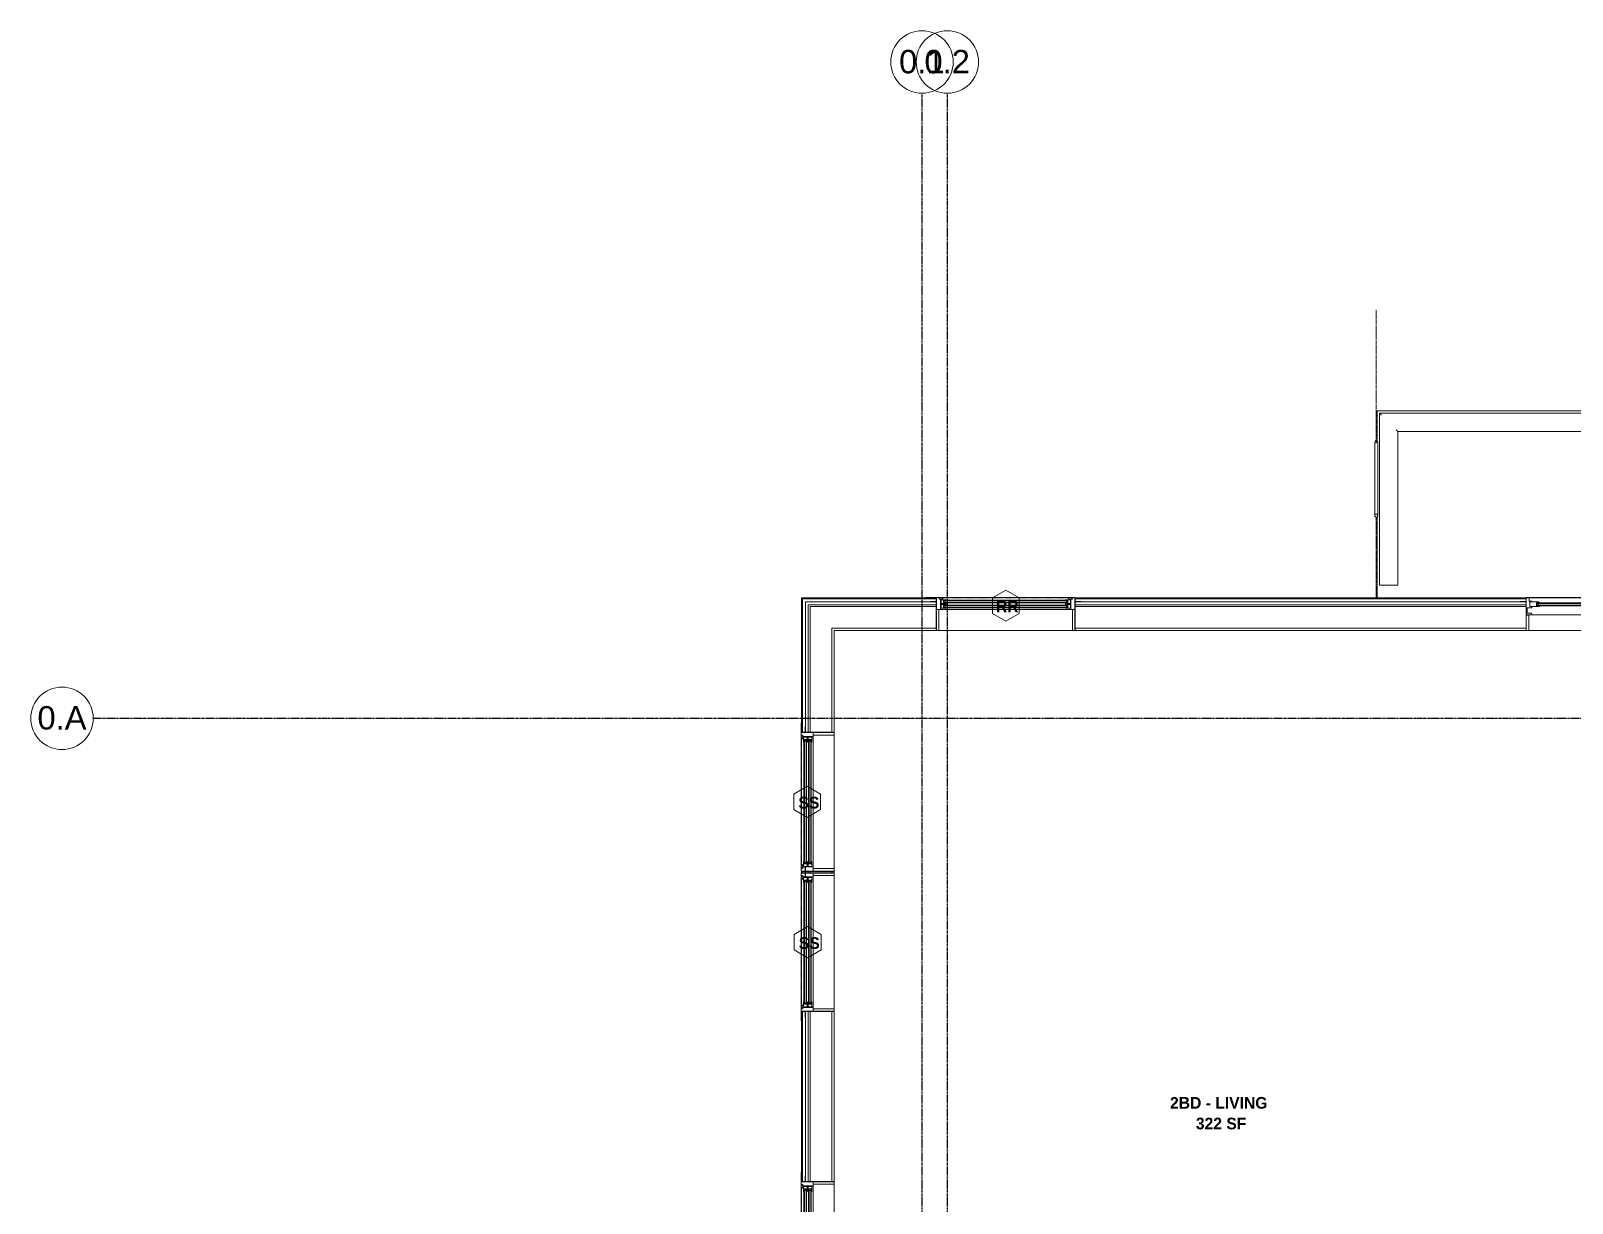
# Model space of a CAD drawing. Header units: inches. Extents: x -4058 to -1781, y 9814 to 12264.
# Drawn here: x -4057.8 to -3662.7, y 11962.9 to 12263.5 of the extents above; entities that cross this region are included whole.
import ezdxf

# ---------------------------------------------------------------- set-up
doc = ezdxf.new("R2010")
doc.units = ezdxf.units.IN
doc.header["$MEASUREMENT"] = 0
for name, pattern in [('Center 1_4_', [0.53125, 0.25, -0.09375, 0.09375, -0.09375]), ('Dash', [0.25, 0.125, -0.125]), ('Grid Line 1_2_', [0.875, 0.5, -0.125, 0.125, -0.125])]:
    doc.linetypes.add(name, pattern=pattern)
for name, color, linetype, lineweight in [('0-1', 7, 'Continuous', 5), ('0-2', 7, 'Continuous', 9), ('0-4', 165, 'Continuous', 5), ('A-AREA-IDEN', 2, 'Continuous', 9), ('A-DETL-CNTR-1', 7, 'Center 1_4_', 9), ('A-DETL-GENF-1', 7, 'Continuous', 9), ('A-DETL-GENF-2', 92, 'Continuous', 18), ('A-DETL-GENF-HDLN-1', 7, 'Dash', 9), ('A-DETL-GENF-HDLN-2', 1, 'Continuous', 18), ('A-DOOR', 31, 'Continuous', 18), ('A-DOOR-1', 7, 'Continuous', 9), ('A-DOOR-FRAM-1', 7, 'Continuous', 9), ('A-FLOR-1', 7, 'Continuous', 9), ('A-FLOR-2', 192, 'Continuous', 9), ('A-FLOR-HRAL-1', 7, 'Continuous', 9), ('A-GLAZ', 151, 'Continuous', 18), ('A-GLAZ-1', 10, 'Continuous', 30), ('A-GLAZ-2', 7, 'Continuous', 9), ('A-GLAZ-IDEN', 152, 'Continuous', 9), ('A-WALL-1', 7, 'Continuous', 9), ('A-WALL-2', 250, 'Continuous', 18), ('S-BEAM-1', 7, 'Continuous', 9), ('S-GRID-1', 1, 'Grid Line 1_2_', 30), ('S-GRID-IDEN', 1, 'Continuous', 9), ('S-GRID-IDEN-1', 147, 'Continuous', 9)]:
    doc.layers.add(name, color=color, linetype=linetype, lineweight=lineweight)
doc.styles.add('Arial', font='arial.ttf', dxfattribs={"height": 6})
doc.styles.add('Century Gothic_B', font='GOTHICB.TTF', dxfattribs={"height": 3})

# ---------------------------------------------------------------- blocks, each defined once
blk = doc.blocks.new('Window-Double_Hung-Marvin-Essential - 2-WIDE _TEMP ALL LOW_ ESDH3066-3454268-UNITS PLANS - 3RD FLOOR')
at = {"layer": 'A-DETL-GENF-HDLN-1'}
blk.add_line((16.1, 4.22), (-16.5, 4.22), dxfattribs=at)
at = {"layer": 'A-DETL-GENF-HDLN-2'}
for p, q in [((-17.75, 4.28), (-17.16, 4.28)), ((-17.75, 4.28), (-17.75, 1.19)), ((-17.08, 3.87), (-17.16, 4.28)), ((-16.85, 4.25), (-16.85, 3.87)), ((-16.3, 4.25), (-16.85, 4.25)), ((-16.3, 4.01), (-16.3, 4.25)), ((-16.18, 4.01), (-16.3, 4.01)), ((-16.19, 3.97), (-16.1, 3.97)), ((-16.19, 3.87), (-16.19, 3.97)), ((-16.18, 4.22), (-16.1, 4.22)), ((-16.18, 4.22), (-16.18, 4.01)), ((-16.1, 3.97), (-16.1, 4.22)), ((16.18, 4.22), (16.1, 4.22)), ((16.1, 3.97), (16.1, 4.22)), ((16.19, 3.97), (16.1, 3.97)), ((16.18, 4.22), (16.18, 4.01)), ((16.18, 4.01), (16.3, 4.01)), ((16.19, 3.87), (16.19, 3.97)), ((16.3, 4.01), (16.3, 4.25)), ((16.3, 4.25), (16.85, 4.25)), ((16.85, 4.25), (16.85, 3.87)), ((17.08, 3.87), (17.16, 4.28)), ((17.75, 4.28), (17.16, 4.28)), ((17.75, 4.28), (17.75, 1.19)), ((-19.25, 3.23), (-19.25, 3.19)), ((-17.75, 3.23), (-19.25, 3.23)), ((-19.25, 3.19), (-17.9, 3.19)), ((-17.9, 3.19), (-17.9, 3.08)), ((-17.9, 3.08), (-17.75, 3.08)), ((-16.72, 1.19), (-17.75, 1.19)), ((-17.13, 1.16), (-17.13, -4.19)), ((-17.08, 3.87), (-16.19, 3.87)), ((-16.38, 3.77), (-16.72, 3.77)), ((-16.72, 3.77), (-16.72, 1.19)), ((-15.34, 3.69), (-16.56, 3.69)), ((-16.56, 2.75), (-16.56, 3.69)), ((-16.56, 2.75), (-15.34, 2.75)), ((-15.34, 2.47), (-16.56, 2.47)), ((-16.56, 1.53), (-16.56, 2.47)), ((-16.56, 1.53), (-15.34, 1.53)), ((-16.38, 3.87), (-16.38, 3.77)), ((-15.94, 2.87), (-15.94, 3.59)), ((-15.94, 3.59), (-15.28, 3.59)), ((-15.28, 2.87), (-15.94, 2.87)), ((-15.94, 1.65), (-15.94, 2.37)), ((-15.94, 2.37), (-15.28, 2.37)), ((-15.28, 1.65), (-15.94, 1.65)), ((-15.84, 2.88), (-15.84, 3.57)), ((-15.84, 1.66), (-15.84, 2.35)), ((-15.54, 3.01), (-15.54, 3.45)), ((-15.54, 1.79), (-15.54, 2.23)), ((-15.34, 3.69), (-15.28, 3.63)), ((-15.34, 2.75), (-15.28, 2.81)), ((-15.34, 2.47), (-15.28, 2.41)), ((-15.34, 1.53), (-15.28, 1.59)), ((-15.28, 3.59), (-15.28, 3.63)), ((-15.28, 2.81), (-15.28, 2.87)), ((-15.28, 2.37), (-15.28, 2.41)), ((-15.28, 1.59), (-15.28, 1.65)), ((15.34, 3.69), (15.28, 3.63)), ((15.28, 3.59), (15.28, 3.63)), ((15.94, 3.59), (15.28, 3.59)), ((15.28, 2.81), (15.28, 2.87)), ((15.28, 2.87), (15.94, 2.87)), ((15.34, 2.75), (15.28, 2.81)), ((15.34, 2.47), (15.28, 2.41)), ((15.28, 2.37), (15.28, 2.41)), ((15.94, 2.37), (15.28, 2.37)), ((15.28, 1.59), (15.28, 1.65)), ((15.28, 1.65), (15.94, 1.65)), ((15.34, 1.53), (15.28, 1.59)), ((15.34, 3.69), (16.56, 3.69)), ((16.56, 2.75), (15.34, 2.75)), ((15.34, 2.47), (16.56, 2.47)), ((16.56, 1.53), (15.34, 1.53)), ((15.54, 3.01), (15.54, 3.45)), ((15.54, 1.79), (15.54, 2.23)), ((15.84, 2.88), (15.84, 3.57)), ((15.84, 1.66), (15.84, 2.35)), ((15.94, 2.87), (15.94, 3.59)), ((15.94, 1.65), (15.94, 2.37)), ((17.08, 3.87), (16.19, 3.87)), ((16.38, 3.87), (16.38, 3.77)), ((16.38, 3.77), (16.72, 3.77)), ((16.56, 2.75), (16.56, 3.69)), ((16.56, 1.53), (16.56, 2.47)), ((16.72, 3.77), (16.72, 1.19)), ((16.72, 1.19), (17.75, 1.19)), ((17.12, -4.19), (17.12, 1.16)), ((17.75, 3.23), (19.25, 3.23)), ((17.9, 3.08), (17.75, 3.08)), ((17.9, 3.19), (17.9, 3.08)), ((19.25, 3.19), (17.9, 3.19)), ((19.25, 3.23), (19.25, 3.19)), ((-17.13, -4.19), (-17.75, -4.19)), ((17.12, -4.19), (17.75, -4.19))]:
    blk.add_line(p, q, dxfattribs=at)
at = {"layer": 'A-GLAZ'}
for p, q in [((15.84, 3.57), (-15.84, 3.57)), ((15.84, 3.45), (-15.84, 3.45)), ((15.84, 3.01), (-15.84, 3.01)), ((15.84, 2.88), (-15.84, 2.88)), ((15.84, 2.35), (-15.84, 2.35)), ((15.84, 2.23), (-15.84, 2.23)), ((15.84, 1.79), (-15.84, 1.79)), ((15.84, 1.66), (-15.84, 1.66))]:
    blk.add_line(p, q, dxfattribs=at)
at = {"layer": 'A-GLAZ-1'}
for p, q in [((-17.75, 4.28), (-17.75, 1.19)), ((17.75, 1.19), (17.75, 4.28)), ((-17.75, 1.16), (-17.75, -4.19)), ((17.75, -4.19), (17.75, 1.16))]:
    blk.add_line(p, q, dxfattribs=at)
at = {"layer": 'A-GLAZ-2'}
for p, q in [((17.75, 4.28), (-17.75, 4.28)), ((20.21, 4.25), (17.75, 4.25)), ((17.75, 4.19), (20.21, 4.19)), ((20.21, 4.19), (20.21, 4.25)), ((-17.75, 1.19), (17.75, 1.19)), ((-17.75, -4.19), (17.75, -4.19))]:
    blk.add_line(p, q, dxfattribs=at)
blk = doc.blocks.new('Door-Sliding-Marvin-2_Panel_Patio_Door-Essential - LL-MARVIN ESSENTIAL SLIDING - 6_-0_X6_-10_ - 3RD FLOOR-3441133-UNITS PLANS - 3RD FLOOR')
at = {"layer": 'A-DETL-GENF-1'}
for p, q in [((-32.87, 2.72), (-32.87, 2.27)), ((-32.61, 2.72), (-32.61, 2.27))]:
    blk.add_line(p, q, dxfattribs=at)
at = {"layer": 'A-DETL-GENF-2'}
for p, q in [((-35, 4.28), (-35.75, 4.28)), ((-35.75, 4.28), (-35.75, -0.19)), ((-35, 3.31), (-35, 4.28)), ((-37.25, 3.19), (-37.25, 3.23)), ((-35.75, 3.23), (-37.25, 3.23)), ((-35.91, 3.19), (-37.25, 3.19)), ((-35.91, 3.19), (-35.91, 3.08)), ((-35.75, 3.08), (-35.91, 3.08)), ((-35.5, 1.62), (-35.5, 0.25)), ((-35.5, 1.62), (-34.25, 1.62)), ((-35.5, 0.25), (-34.39, 0.25)), ((-34.25, 3.31), (-35, 3.31)), ((-34.81, 3.19), (-32.46, 3.19)), ((-34.81, 1.94), (-34.81, 3.19)), ((-32.41, 1.94), (-34.81, 1.94)), ((-34.39, 0.25), (-34.25, 0.1)), ((-34.25, 3.19), (-34.25, 3.31)), ((-34.25, 1.62), (-34.25, 1.94)), ((-34.25, -0.19), (-34.25, 0.1)), ((-32.38, 2.87), (-33.09, 2.87)), ((-33.09, 2.87), (-33.09, 2.12)), ((-33.09, 2.12), (-32.34, 2.12)), ((-32.98, 2.72), (-32.98, 2.87)), ((-32.98, 2.27), (-32.98, 2.12)), ((-32.46, 3.19), (-32.38, 2.87)), ((-32.34, 2), (-32.41, 1.94)), ((-32.34, 2.12), (-32.34, 2)), ((-35.75, -0.19), (-34.25, -0.19)), ((-35.06, -0.22), (-35.75, -0.22)), ((-35.75, -0.22), (-35.75, -4.19)), ((-35.06, -4.19), (-35.06, -0.22)), ((35.06, -0.22), (35.06, -4.19)), ((35.75, -0.22), (35.06, -0.22)), ((35.75, -4.19), (35.75, -0.22)), ((-35.75, -4.19), (-35.06, -4.19)), ((35.06, -4.19), (35.75, -4.19))]:
    blk.add_line(p, q, dxfattribs=at)
at = {"layer": 'A-DETL-GENF-HDLN-1'}
blk.add_line((1.75, 3.94), (33.01, 3.94), dxfattribs=at)
at = {"layer": 'A-DETL-GENF-HDLN-2'}
for p, q in [((-0.24, 4.05), (-0.24, 3.53)), ((0.34, 4.05), (-0.24, 4.05)), ((0.6, 4.36), (0.34, 4.05)), ((1.35, 4.36), (0.6, 4.36)), ((1.35, 4.05), (1.35, 4.36)), ((1.35, 4.05), (1.51, 4.05)), ((1.51, 3.69), (1.51, 4.05)), ((33.25, 3.69), (33.25, 4.05)), ((33.41, 4.05), (33.25, 4.05)), ((33.41, 4.05), (33.41, 4.36)), ((33.41, 4.36), (34.16, 4.36)), ((34.16, 4.36), (34.42, 4.05)), ((34.42, 4.05), (35, 4.05)), ((35, 4.28), (35.75, 4.28)), ((35, 3.31), (35, 4.28)), ((35.75, 4.28), (35.75, -0.19)), ((-32.87, 2.72), (-32.87, 2.27)), ((-32.61, 2.72), (-32.61, 2.27)), ((-0.66, 2.12), (-1.41, 2.12)), ((-1.41, 2.12), (-1.41, 2)), ((-1.41, 2), (-1.34, 1.94)), ((-1.29, 3.19), (-1.38, 2.87)), ((-1.38, 2.87), (-0.66, 2.87)), ((-1.34, 1.94), (0.87, 1.94)), ((0.87, 3.19), (-1.29, 3.19)), ((-1.14, 2.72), (-1.14, 2.27)), ((-0.88, 2.72), (-0.88, 2.27)), ((0.24, 1.82), (-0.88, 1.72)), ((-0.88, 0.25), (-0.88, 1.72)), ((-0.88, 1.5), (1.29, 1.5)), ((1.34, 0.25), (-0.88, 0.25)), ((-0.77, 2.72), (-0.77, 2.87)), ((-0.77, 2.27), (-0.77, 2.12)), ((-0.66, 2.87), (-0.66, 2.12)), ((-0.43, 1.68), (0.43, 1.76)), ((-0.43, 1.58), (-0.43, 1.68)), ((-0.24, 1.58), (-0.43, 1.58)), ((-0.24, 3.53), (1.51, 3.53)), ((-0.24, 1.62), (0.87, 1.72)), ((-0.24, 1.62), (-0.24, 1.7)), ((-0.24, 1.51), (-0.24, 1.58)), ((0.24, 1.93), (0.24, 1.86)), ((0.24, 1.86), (0.43, 1.86)), ((0.24, 1.82), (0.24, 1.74)), ((0.43, 1.86), (0.43, 1.76)), ((0.66, 1.19), (0.66, 0.44)), ((1.37, 1.19), (0.66, 1.19)), ((0.66, 0.44), (1.41, 0.44)), ((0.77, 1.04), (0.77, 1.19)), ((0.77, 0.58), (0.77, 0.44)), ((0.87, 1.72), (0.87, 3.19)), ((0.88, 1.04), (0.88, 0.58)), ((1.14, 1.04), (1.14, 0.58)), ((1.29, 1.5), (1.37, 1.19)), ((1.41, 0.31), (1.34, 0.25)), ((1.41, 0.44), (1.41, 0.31)), ((1.71, 3.69), (1.51, 3.69)), ((1.51, 3.65), (1.75, 3.65)), ((1.51, 3.53), (1.51, 3.65)), ((1.64, 3.83), (1.64, 3.94)), ((1.75, 3.94), (1.64, 3.94)), ((1.64, 3.83), (1.71, 3.83)), ((1.71, 3.83), (1.71, 3.69)), ((1.75, 3.65), (1.75, 3.94)), ((33.16, 0.44), (32.41, 0.44)), ((32.41, 0.44), (32.41, 0.31)), ((32.41, 0.31), (32.47, 0.25)), ((32.52, 1.5), (32.44, 1.19)), ((32.44, 1.19), (33.16, 1.19)), ((32.47, 0.25), (34.84, 0.25)), ((34.84, 1.5), (32.52, 1.5)), ((32.68, 1.04), (32.68, 0.58)), ((32.93, 1.04), (32.93, 0.58)), ((33.01, 3.94), (33.12, 3.94)), ((33.01, 3.65), (33.01, 3.94)), ((33.25, 3.65), (33.01, 3.65)), ((33.04, 1.04), (33.04, 1.19)), ((33.04, 0.58), (33.04, 0.44)), ((33.12, 3.83), (33.05, 3.83)), ((33.05, 3.83), (33.05, 3.69)), ((33.05, 3.69), (33.25, 3.69)), ((33.12, 3.83), (33.12, 3.94)), ((33.16, 1.19), (33.16, 0.44)), ((33.25, 3.53), (33.25, 3.65)), ((35, 3.53), (33.25, 3.53)), ((34.25, 3.19), (34.25, 3.31)), ((34.25, 3.31), (35, 3.31)), ((34.81, 3.19), (34.25, 3.19)), ((34.81, 1.94), (34.25, 1.94)), ((34.25, 1.62), (34.25, 1.94)), ((35.5, 1.62), (34.25, 1.62)), ((34.39, 0.25), (34.25, 0.1)), ((34.25, -0.19), (34.25, 0.1)), ((35.5, 0.25), (34.39, 0.25)), ((34.81, 1.94), (34.81, 3.19)), ((34.84, 0.25), (34.84, 1.5)), ((35.5, 1.62), (35.5, 0.25)), ((35.75, 3.23), (37.25, 3.23)), ((35.75, 3.08), (35.9, 3.08)), ((35.9, 3.19), (35.9, 3.08)), ((35.9, 3.19), (37.25, 3.19)), ((37.25, 3.19), (37.25, 3.23)), ((35.75, -0.19), (34.25, -0.19))]:
    blk.add_line(p, q, dxfattribs=at)
at = {"layer": 'A-DOOR'}
for p, q in [((-32.98, 2.87), (-0.77, 2.87)), ((-32.98, 2.72), (-0.77, 2.72)), ((-32.98, 2.27), (-0.77, 2.27)), ((-32.98, 2.12), (-0.77, 2.12)), ((0.77, 1.19), (33.04, 1.19)), ((0.77, 1.04), (33.04, 1.04)), ((0.77, 0.58), (33.04, 0.58)), ((0.77, 0.44), (33.04, 0.44))]:
    blk.add_line(p, q, dxfattribs=at)
at = {"layer": 'A-DOOR-1'}
for p, q in [((-35.75, 4.25), (35.75, 4.25)), ((-35.75, 4.19), (-35.75, 4.25)), ((-35.75, 4.19), (35.75, 4.19)), ((35.75, 4.25), (35.75, 4.19)), ((40.68, 4.25), (35.75, 4.25)), ((40.68, 4.19), (40.68, 4.25))]:
    blk.add_line(p, q, dxfattribs=at)
at = {"layer": 'A-DOOR-FRAM-1'}
for p, q in [((35.75, 4.28), (-35.75, 4.28)), ((-35.75, 4.28), (-35.75, -0.19)), ((35.75, -0.19), (35.75, 4.28)), ((-35.75, -0.19), (35.75, -0.19))]:
    blk.add_line(p, q, dxfattribs=at)
blk = doc.blocks.new('Window-Double_Hung-Marvin-Essential - 1-WIDE _TEMP LOWER_ ESDH3066-3454269-UNITS PLANS - 3RD FLOOR')
at = {"layer": 'A-DETL-GENF-HDLN-1'}
blk.add_line((16.1, -4.22), (-16.5, -4.22), dxfattribs=at)
at = {"layer": 'A-DETL-GENF-HDLN-2'}
for p, q in [((-17.13, 4.19), (-17.75, 4.19)), ((-17.13, -1.16), (-17.13, 4.19)), ((17.12, 4.19), (17.75, 4.19)), ((17.12, 4.19), (17.12, -1.16)), ((-19.25, -3.23), (-19.25, -3.19)), ((-19.25, -3.19), (-17.9, -3.19)), ((-17.75, -3.23), (-19.25, -3.23)), ((-17.9, -3.19), (-17.9, -3.08)), ((-17.9, -3.08), (-17.75, -3.08)), ((-16.72, -1.19), (-17.75, -1.19)), ((-17.75, -4.28), (-17.75, -1.19)), ((-17.08, -3.87), (-17.16, -4.28)), ((-17.08, -3.87), (-16.19, -3.87)), ((-16.85, -4.25), (-16.85, -3.87)), ((-16.72, -3.77), (-16.72, -1.19)), ((-16.38, -3.77), (-16.72, -3.77)), ((-16.56, -1.53), (-15.34, -1.53)), ((-16.56, -1.53), (-16.56, -2.47)), ((-15.34, -2.47), (-16.56, -2.47)), ((-16.56, -2.75), (-15.34, -2.75)), ((-16.56, -2.75), (-16.56, -3.69)), ((-15.34, -3.69), (-16.56, -3.69)), ((-16.38, -3.87), (-16.38, -3.77)), ((-16.19, -3.87), (-16.19, -3.97)), ((-15.28, -1.65), (-15.94, -1.65)), ((-15.94, -1.65), (-15.94, -2.37)), ((-15.94, -2.37), (-15.28, -2.37)), ((-15.28, -2.87), (-15.94, -2.87)), ((-15.94, -2.87), (-15.94, -3.59)), ((-15.94, -3.59), (-15.28, -3.59)), ((-15.84, -1.66), (-15.84, -2.35)), ((-15.84, -2.88), (-15.84, -3.57)), ((-15.54, -1.79), (-15.54, -2.23)), ((-15.54, -3.01), (-15.54, -3.45)), ((-15.34, -1.53), (-15.28, -1.59)), ((-15.34, -2.47), (-15.28, -2.41)), ((-15.34, -2.75), (-15.28, -2.81)), ((-15.34, -3.69), (-15.28, -3.63)), ((-15.28, -1.59), (-15.28, -1.65)), ((-15.28, -2.37), (-15.28, -2.41)), ((-15.28, -2.81), (-15.28, -2.87)), ((-15.28, -3.59), (-15.28, -3.63)), ((15.34, -1.53), (15.28, -1.59)), ((15.28, -1.59), (15.28, -1.65)), ((15.28, -1.65), (15.94, -1.65)), ((15.28, -2.37), (15.28, -2.41)), ((15.94, -2.37), (15.28, -2.37)), ((15.34, -2.47), (15.28, -2.41)), ((15.34, -2.75), (15.28, -2.81)), ((15.28, -2.81), (15.28, -2.87)), ((15.28, -2.87), (15.94, -2.87)), ((15.28, -3.59), (15.28, -3.63)), ((15.94, -3.59), (15.28, -3.59)), ((15.34, -3.69), (15.28, -3.63)), ((16.56, -1.53), (15.34, -1.53)), ((15.34, -2.47), (16.56, -2.47)), ((16.56, -2.75), (15.34, -2.75)), ((15.34, -3.69), (16.56, -3.69)), ((15.54, -1.79), (15.54, -2.23)), ((15.54, -3.01), (15.54, -3.45)), ((15.84, -1.66), (15.84, -2.35)), ((15.84, -2.88), (15.84, -3.57)), ((15.94, -1.65), (15.94, -2.37)), ((15.94, -2.87), (15.94, -3.59)), ((17.08, -3.87), (16.19, -3.87)), ((16.19, -3.87), (16.19, -3.97)), ((16.38, -3.87), (16.38, -3.77)), ((16.38, -3.77), (16.72, -3.77)), ((16.56, -1.53), (16.56, -2.47)), ((16.56, -2.75), (16.56, -3.69)), ((16.72, -3.77), (16.72, -1.19)), ((16.72, -1.19), (17.75, -1.19)), ((16.85, -4.25), (16.85, -3.87)), ((17.08, -3.87), (17.16, -4.28)), ((17.75, -4.28), (17.75, -1.19)), ((17.9, -3.08), (17.75, -3.08)), ((17.75, -3.23), (19.25, -3.23)), ((17.9, -3.19), (17.9, -3.08)), ((19.25, -3.19), (17.9, -3.19)), ((19.25, -3.23), (19.25, -3.19)), ((-17.75, -4.28), (-17.16, -4.28)), ((-16.3, -4.25), (-16.85, -4.25)), ((-16.18, -4.01), (-16.3, -4.01)), ((-16.3, -4.01), (-16.3, -4.25)), ((-16.19, -3.97), (-16.1, -3.97)), ((-16.18, -4.22), (-16.18, -4.01)), ((-16.18, -4.22), (-16.1, -4.22)), ((-16.1, -3.97), (-16.1, -4.22)), ((16.19, -3.97), (16.1, -3.97)), ((16.1, -3.97), (16.1, -4.22)), ((16.18, -4.22), (16.1, -4.22)), ((16.18, -4.22), (16.18, -4.01)), ((16.18, -4.01), (16.3, -4.01)), ((16.3, -4.01), (16.3, -4.25)), ((16.3, -4.25), (16.85, -4.25)), ((17.75, -4.28), (17.16, -4.28))]:
    blk.add_line(p, q, dxfattribs=at)
at = {"layer": 'A-GLAZ'}
for p, q in [((15.84, -1.66), (-15.84, -1.66)), ((15.84, -1.79), (-15.84, -1.79)), ((15.84, -2.23), (-15.84, -2.23)), ((15.84, -2.35), (-15.84, -2.35)), ((15.84, -2.88), (-15.84, -2.88)), ((15.84, -3.01), (-15.84, -3.01)), ((15.84, -3.45), (-15.84, -3.45)), ((15.84, -3.57), (-15.84, -3.57))]:
    blk.add_line(p, q, dxfattribs=at)
at = {"layer": 'A-GLAZ-1'}
for p, q in [((-17.75, -1.16), (-17.75, 4.19)), ((17.75, 4.19), (17.75, -1.16)), ((-17.75, -4.28), (-17.75, -1.19)), ((17.75, -1.19), (17.75, -4.28))]:
    blk.add_line(p, q, dxfattribs=at)
at = {"layer": 'A-GLAZ-2'}
for p, q in [((-17.75, 4.19), (17.75, 4.19)), ((-17.75, -1.19), (17.75, -1.19)), ((17.75, -4.28), (-17.75, -4.28)), ((17.75, -4.19), (20.46, -4.19)), ((20.46, -4.25), (17.75, -4.25)), ((20.46, -4.19), (20.46, -4.25))]:
    blk.add_line(p, q, dxfattribs=at)
blk = doc.blocks.new('Window-Double_Hung-Marvin-Essential - 2-WIDE _TEMP ALL LOW_ ESDH3066-3454271-UNITS PLANS - 3RD FLOOR')
at = {"layer": 'A-DETL-GENF-HDLN-1'}
blk.add_line((16.1, -4.22), (-16.5, -4.22), dxfattribs=at)
at = {"layer": 'A-DETL-GENF-HDLN-2'}
for p, q in [((-17.13, 4.19), (-17.75, 4.19)), ((-17.13, -1.16), (-17.13, 4.19)), ((17.12, 4.19), (17.75, 4.19)), ((17.12, 4.19), (17.12, -1.16)), ((-19.25, -3.23), (-19.25, -3.19)), ((-19.25, -3.19), (-17.9, -3.19)), ((-17.75, -3.23), (-19.25, -3.23)), ((-17.9, -3.19), (-17.9, -3.08)), ((-17.9, -3.08), (-17.75, -3.08)), ((-16.72, -1.19), (-17.75, -1.19)), ((-17.75, -4.28), (-17.75, -1.19)), ((-17.08, -3.87), (-17.16, -4.28)), ((-17.08, -3.87), (-16.19, -3.87)), ((-16.85, -4.25), (-16.85, -3.87)), ((-16.72, -3.77), (-16.72, -1.19)), ((-16.38, -3.77), (-16.72, -3.77)), ((-16.56, -1.53), (-15.34, -1.53)), ((-16.56, -1.53), (-16.56, -2.47)), ((-15.34, -2.47), (-16.56, -2.47)), ((-16.56, -2.75), (-15.34, -2.75)), ((-16.56, -2.75), (-16.56, -3.69)), ((-15.34, -3.69), (-16.56, -3.69)), ((-16.38, -3.87), (-16.38, -3.77)), ((-16.19, -3.87), (-16.19, -3.97)), ((-15.28, -1.65), (-15.94, -1.65)), ((-15.94, -1.65), (-15.94, -2.37)), ((-15.94, -2.37), (-15.28, -2.37)), ((-15.28, -2.87), (-15.94, -2.87)), ((-15.94, -2.87), (-15.94, -3.59)), ((-15.94, -3.59), (-15.28, -3.59)), ((-15.84, -1.66), (-15.84, -2.35)), ((-15.84, -2.88), (-15.84, -3.57)), ((-15.54, -1.79), (-15.54, -2.23)), ((-15.54, -3.01), (-15.54, -3.45)), ((-15.34, -1.53), (-15.28, -1.59)), ((-15.34, -2.47), (-15.28, -2.41)), ((-15.34, -2.75), (-15.28, -2.81)), ((-15.34, -3.69), (-15.28, -3.63)), ((-15.28, -1.59), (-15.28, -1.65)), ((-15.28, -2.37), (-15.28, -2.41)), ((-15.28, -2.81), (-15.28, -2.87)), ((-15.28, -3.59), (-15.28, -3.63)), ((15.34, -1.53), (15.28, -1.59)), ((15.28, -1.59), (15.28, -1.65)), ((15.28, -1.65), (15.94, -1.65)), ((15.28, -2.37), (15.28, -2.41)), ((15.94, -2.37), (15.28, -2.37)), ((15.34, -2.47), (15.28, -2.41)), ((15.34, -2.75), (15.28, -2.81)), ((15.28, -2.81), (15.28, -2.87)), ((15.28, -2.87), (15.94, -2.87)), ((15.28, -3.59), (15.28, -3.63)), ((15.94, -3.59), (15.28, -3.59)), ((15.34, -3.69), (15.28, -3.63)), ((16.56, -1.53), (15.34, -1.53)), ((15.34, -2.47), (16.56, -2.47)), ((16.56, -2.75), (15.34, -2.75)), ((15.34, -3.69), (16.56, -3.69)), ((15.54, -1.79), (15.54, -2.23)), ((15.54, -3.01), (15.54, -3.45)), ((15.84, -1.66), (15.84, -2.35)), ((15.84, -2.88), (15.84, -3.57)), ((15.94, -1.65), (15.94, -2.37)), ((15.94, -2.87), (15.94, -3.59)), ((17.08, -3.87), (16.19, -3.87)), ((16.19, -3.87), (16.19, -3.97)), ((16.38, -3.87), (16.38, -3.77)), ((16.38, -3.77), (16.72, -3.77)), ((16.56, -1.53), (16.56, -2.47)), ((16.56, -2.75), (16.56, -3.69)), ((16.72, -3.77), (16.72, -1.19)), ((16.72, -1.19), (17.75, -1.19)), ((16.85, -4.25), (16.85, -3.87)), ((17.08, -3.87), (17.16, -4.28)), ((17.75, -4.28), (17.75, -1.19)), ((17.9, -3.08), (17.75, -3.08)), ((17.75, -3.23), (19.25, -3.23)), ((17.9, -3.19), (17.9, -3.08)), ((19.25, -3.19), (17.9, -3.19)), ((19.25, -3.23), (19.25, -3.19)), ((-17.75, -4.28), (-17.16, -4.28)), ((-16.3, -4.25), (-16.85, -4.25)), ((-16.18, -4.01), (-16.3, -4.01)), ((-16.3, -4.01), (-16.3, -4.25)), ((-16.19, -3.97), (-16.1, -3.97)), ((-16.18, -4.22), (-16.18, -4.01)), ((-16.18, -4.22), (-16.1, -4.22)), ((-16.1, -3.97), (-16.1, -4.22)), ((16.19, -3.97), (16.1, -3.97)), ((16.1, -3.97), (16.1, -4.22)), ((16.18, -4.22), (16.1, -4.22)), ((16.18, -4.22), (16.18, -4.01)), ((16.18, -4.01), (16.3, -4.01)), ((16.3, -4.01), (16.3, -4.25)), ((16.3, -4.25), (16.85, -4.25)), ((17.75, -4.28), (17.16, -4.28))]:
    blk.add_line(p, q, dxfattribs=at)
at = {"layer": 'A-GLAZ'}
for p, q in [((15.84, -1.66), (-15.84, -1.66)), ((15.84, -1.79), (-15.84, -1.79)), ((15.84, -2.23), (-15.84, -2.23)), ((15.84, -2.35), (-15.84, -2.35)), ((15.84, -2.88), (-15.84, -2.88)), ((15.84, -3.01), (-15.84, -3.01)), ((15.84, -3.45), (-15.84, -3.45)), ((15.84, -3.57), (-15.84, -3.57))]:
    blk.add_line(p, q, dxfattribs=at)
at = {"layer": 'A-GLAZ-1'}
for p, q in [((-17.75, -1.16), (-17.75, 4.19)), ((17.75, 4.19), (17.75, -1.16)), ((-17.75, -4.28), (-17.75, -1.19)), ((17.75, -1.19), (17.75, -4.28))]:
    blk.add_line(p, q, dxfattribs=at)
at = {"layer": 'A-GLAZ-2'}
for p, q in [((-17.75, 4.19), (17.75, 4.19)), ((-17.75, -1.19), (17.75, -1.19)), ((17.75, -4.28), (-17.75, -4.28)), ((17.75, -4.19), (20.21, -4.19)), ((20.21, -4.25), (17.75, -4.25)), ((20.21, -4.19), (20.21, -4.25))]:
    blk.add_line(p, q, dxfattribs=at)
blk = doc.blocks.new('Railing - Baluster_01-2700443-UNITS PLANS - 3RD FLOOR')
at = {"layer": 'A-FLOR-HRAL-1'}
for p, q in [((-0.59, 1.18), (0.59, 1.18)), ((-0.59, 0.59), (-0.59, 1.18)), ((0.59, 1.18), (0.59, 0.59))]:
    blk.add_line(p, q, dxfattribs=at)
blk = doc.blocks.new('Railing - Railing-3415196-UNITS PLANS - 3RD FLOOR')
at = {"layer": 'A-FLOR-HRAL-1'}
for p, q in [((-3598.5, 12165.45), (-3712.04, 12165.45)), ((-3712.04, 12165.45), (-3712.04, 12121.34)), ((-3598.5, 12121.34), (-3598.5, 12165.45)), ((-3707.32, 12160.73), (-3603.22, 12160.73)), ((-3707.32, 12121.34), (-3707.32, 12160.73)), ((-3603.22, 12160.73), (-3603.22, 12121.34)), ((-3711.57, 12121.34), (-3712.04, 12121.34)), ((-3707.79, 12121.34), (-3711.57, 12121.34)), ((-3707.32, 12121.34), (-3707.79, 12121.34)), ((-3602.75, 12121.34), (-3603.22, 12121.34)), ((-3598.97, 12121.34), (-3602.75, 12121.34)), ((-3598.5, 12121.34), (-3598.97, 12121.34))]:
    blk.add_line(p, q, dxfattribs=at)
for points, knots in [([(-3712.04, 12165.45), (-3712.04, 12165.45), (-3712.04, 12165.44), (-3712.01, 12165.42), (-3711.98, 12165.39), (-3711.95, 12165.36), (-3711.93, 12165.33), (-3711.9, 12165.31), (-3711.86, 12165.27), (-3711.82, 12165.22), (-3711.78, 12165.19), (-3711.74, 12165.15), (-3711.68, 12165.08), (-3711.61, 12165.02), (-3711.57, 12164.98)], [0, 0, 0, 0, 0.166667, 0.25, 0.333333, 0.416667, 0.458333, 0.5, 0.583333, 0.666667, 0.708333, 0.75, 0.833333, 1, 1, 1, 1]), ([(-3598.5, 12165.45), (-3598.5, 12165.45), (-3598.5, 12165.44), (-3598.53, 12165.42), (-3598.56, 12165.39), (-3598.59, 12165.36), (-3598.61, 12165.33), (-3598.64, 12165.31), (-3598.68, 12165.27), (-3598.72, 12165.22), (-3598.76, 12165.19), (-3598.8, 12165.15), (-3598.86, 12165.08), (-3598.93, 12165.02), (-3598.97, 12164.98)], [0, 0, 0, 0, 0.166667, 0.25, 0.333333, 0.416667, 0.458333, 0.5, 0.583333, 0.666667, 0.708333, 0.75, 0.833333, 1, 1, 1, 1]), ([(-3707.79, 12161.2), (-3707.75, 12161.16), (-3707.69, 12161.1), (-3707.61, 12161.02), (-3707.57, 12160.97), (-3707.53, 12160.94), (-3707.5, 12160.9), (-3707.47, 12160.87), (-3707.44, 12160.84), (-3707.41, 12160.82), (-3707.38, 12160.79), (-3707.36, 12160.76), (-3707.33, 12160.74), (-3707.32, 12160.73), (-3707.32, 12160.73)], [0, 0, 0, 0, 0.166667, 0.25, 0.333333, 0.375, 0.416667, 0.5, 0.541667, 0.583333, 0.666667, 0.75, 0.833333, 1, 1, 1, 1]), ([(-3602.75, 12161.2), (-3602.79, 12161.16), (-3602.85, 12161.1), (-3602.93, 12161.02), (-3602.97, 12160.97), (-3603.01, 12160.94), (-3603.04, 12160.9), (-3603.07, 12160.87), (-3603.1, 12160.84), (-3603.13, 12160.82), (-3603.16, 12160.79), (-3603.19, 12160.76), (-3603.21, 12160.74), (-3603.22, 12160.73), (-3603.22, 12160.73)], [0, 0, 0, 0, 0.166667, 0.25, 0.333333, 0.375, 0.416667, 0.5, 0.541667, 0.583333, 0.666667, 0.75, 0.833333, 1, 1, 1, 1])]:
    blk.add_open_spline(points, degree=3, knots=knots, dxfattribs=at)
at = {"rotation": 180}
blk.add_blockref('Railing - Baluster_01-2700443-UNITS PLANS - 3RD FLOOR', (-3600.86, 12121.93), dxfattribs=at)
blk = doc.blocks.new('Walls 36 - Walls 1-3379563-UNITS PLANS - 3RD FLOOR')
at = {"layer": 'S-BEAM-1'}
for p, q in [((-3713.25, 12158.13), (-3713.25, 12139.19)), ((-3712.5, 12139.19), (-3712.5, 12158.13))]:
    blk.add_line(p, q, dxfattribs=at)
at = {"layer": 'S-BEAM-1', "flags": 128}
for points in [[(-3712.5, 12139.19), (-3712.51, 12139.29), (-3712.54, 12139.38), (-3712.59, 12139.46), (-3712.66, 12139.52), (-3712.74, 12139.57), (-3712.83, 12139.59), (-3712.92, 12139.59), (-3713.01, 12139.57), (-3713.09, 12139.52), (-3713.15, 12139.46), (-3713.21, 12139.38), (-3713.24, 12139.29), (-3713.25, 12139.19)], [(-3713.25, 12139.19), (-3713.24, 12139.09), (-3713.21, 12139), (-3713.15, 12138.92), (-3713.09, 12138.86), (-3713.01, 12138.82), (-3712.92, 12138.79), (-3712.83, 12138.79), (-3712.74, 12138.82), (-3712.66, 12138.86), (-3712.59, 12138.92), (-3712.54, 12139), (-3712.51, 12139.09), (-3712.5, 12139.19)]]:
    blk.add_lwpolyline(points, dxfattribs=at)
at = {"layer": 'S-BEAM-1'}
blk.add_ellipse((-3712.87, 12158.13), major_axis=(0.375, 0), ratio=0.93544, start_param=1.047198, end_param=3.141593, dxfattribs=at)
blk = doc.blocks.new('CTR - 1st Phase - Shell_rvt-1-UNITS PLANS - 3RD FLOOR')
at = {"layer": 'A-DETL-CNTR-1'}
for p, q in [((-3712.87, 12157.73), (-3712.87, 12191.98)), ((-3712.87, 12118.09), (-3712.87, 12138.79))]:
    blk.add_line(p, q, dxfattribs=at)
at = {"layer": 'A-FLOR-1'}
for p, q in [((-3712.68, 12166.09), (-3712.68, 12158.05)), ((-3597.86, 12166.09), (-3712.68, 12166.09)), ((-3712.68, 12138.85), (-3712.68, 12118.09))]:
    blk.add_line(p, q, dxfattribs=at)
at = {"layer": 'A-WALL-1'}
for p, q in [((-3828.32, 12118.09), (-3860.22, 12118.09)), ((-3860.22, 12118.09), (-3860.22, 12117.84)), ((-3860.22, 12117.84), (-3860.22, 12109.71)), ((-3825.61, 12115.06), (-3825.61, 12115.09)), ((-3674.47, 12118.09), (-3790.11, 12118.09)), ((-3790.11, 12115.09), (-3790.11, 12115.06)), ((-3674.47, 12113.68), (-3674.47, 12113.71)), ((-3860.22, 12109.71), (-3860.22, 12086)), ((-3851.85, 12109.71), (-3825.61, 12109.71)), ((-3851.85, 12083.54), (-3851.85, 12109.71)), ((-3790.11, 12109.71), (-3674.47, 12109.71)), ((-3857.22, 12083.54), (-3857.19, 12083.54)), ((-3860.22, 12048.04), (-3860.22, 12047.54)), ((-3857.19, 12048.04), (-3857.22, 12048.04)), ((-3857.22, 12047.54), (-3857.19, 12047.54)), ((-3851.85, 12047.54), (-3851.85, 12048.04)), ((-3857.19, 12012.04), (-3857.22, 12012.04)), ((-3851.85, 11968.34), (-3851.85, 12012.04)), ((-3860.22, 12009.58), (-3860.22, 11970.8)), ((-3857.22, 11968.34), (-3857.19, 11968.34))]:
    blk.add_line(p, q, dxfattribs=at)
at = {"layer": 'A-WALL-2'}
for p, q in [((-3825.61, 12117.84), (-3859.97, 12117.84)), ((-3859.97, 12117.09), (-3859.97, 12117.84)), ((-3859.97, 12109.71), (-3859.97, 12117.09)), ((-3825.61, 12117.09), (-3859.22, 12117.09)), ((-3859.22, 12116.34), (-3859.22, 12117.09)), ((-3859.22, 12109.71), (-3859.22, 12116.34)), ((-3825.61, 12116.34), (-3858.47, 12116.34)), ((-3858.47, 12115.84), (-3858.47, 12116.34)), ((-3858.47, 12109.71), (-3858.47, 12115.84)), ((-3825.61, 12115.84), (-3857.97, 12115.84)), ((-3857.97, 12110.34), (-3857.97, 12115.84)), ((-3674.47, 12117.84), (-3790.11, 12117.84)), ((-3674.47, 12117.09), (-3790.11, 12117.09)), ((-3674.47, 12116.34), (-3790.11, 12116.34)), ((-3674.47, 12115.84), (-3790.11, 12115.84)), ((-3859.97, 12109.71), (-3859.97, 12083.54)), ((-3859.22, 12109.71), (-3859.22, 12083.54)), ((-3858.47, 12109.71), (-3858.47, 12083.54)), ((-3857.97, 12109.71), (-3857.97, 12110.34)), ((-3857.97, 12109.71), (-3857.97, 12083.54)), ((-3825.61, 12110.34), (-3852.47, 12110.34)), ((-3852.47, 12109.71), (-3852.47, 12110.34)), ((-3852.47, 12109.71), (-3852.47, 12083.54)), ((-3674.47, 12110.34), (-3790.11, 12110.34)), ((-3859.97, 12048.04), (-3859.97, 12047.54)), ((-3859.22, 12048.04), (-3859.22, 12047.54)), ((-3858.47, 12048.04), (-3858.47, 12047.54)), ((-3857.97, 12048.04), (-3857.97, 12047.54)), ((-3852.47, 12048.04), (-3852.47, 12047.54)), ((-3859.97, 12012.04), (-3859.97, 11968.34)), ((-3859.22, 12012.04), (-3859.22, 11968.34)), ((-3858.47, 12012.04), (-3858.47, 11968.34)), ((-3857.97, 12012.04), (-3857.97, 11968.34)), ((-3852.47, 12012.04), (-3852.47, 11968.34))]:
    blk.add_line(p, q, dxfattribs=at)
at = {"layer": '0-2'}
for name, p in [('Railing - Railing-3415196-UNITS PLANS - 3RD FLOOR', (0, 0)), ('Walls 36 - Walls 1-3379563-UNITS PLANS - 3RD FLOOR', (0, 0)), ('Door-Sliding-Marvin-2_Panel_Patio_Door-Essential - LL-MARVIN ESSENTIAL SLIDING - 6_-0_X6_-10_ - 3RD FLOOR-3441133-UNITS PLANS - 3RD FLOOR', (-3638.72, 12113.9))]:
    blk.add_blockref(name, p, dxfattribs=at)
for name, p, rotation in [('Window-Double_Hung-Marvin-Essential - 1-WIDE _TEMP LOWER_ ESDH3066-3454269-UNITS PLANS - 3RD FLOOR', (-3807.86, 12113.9), 180), ('Window-Double_Hung-Marvin-Essential - 2-WIDE _TEMP ALL LOW_ ESDH3066-3454268-UNITS PLANS - 3RD FLOOR', (-3856.04, 12065.79), 89.99999999999991), ('Window-Double_Hung-Marvin-Essential - 2-WIDE _TEMP ALL LOW_ ESDH3066-3454271-UNITS PLANS - 3RD FLOOR', (-3856.04, 12029.79), 269.9999999999999), ('Window-Double_Hung-Marvin-Essential - 2-WIDE _TEMP ALL LOW_ ESDH3066-3454268-UNITS PLANS - 3RD FLOOR', (-3856.04, 11950.59), 89.99999999999991)]:
    blk.add_blockref(name, p, dxfattribs=dict(at, rotation=rotation))
blk = doc.blocks.new('Grid - Grid Head - Circle-1738874-UNITS PLANS - 3RD FLOOR')
at = {"layer": 'S-GRID-IDEN-1'}
for start, end in [(360, 180), (180, 360)]:
    blk.add_arc((0, 0), 0.25, start, end, dxfattribs=at)
blk = doc.blocks.new('CTR - 1st Phase - Structure_rvt-1-UNITS PLANS - 3RD FLOOR')
at = {"layer": 'S-GRID-1'}
for p, q in [((-3829.32, 9814.03), (-3829.32, 12247.5)), ((-3822.82, 9814.03), (-3822.82, 12247.5)), ((-1781.27, 12087.19), (-4041.78, 12087.19))]:
    blk.add_line(p, q, dxfattribs=at)
at = {"layer": '0-4', "xscale": 31.99999999999999, "yscale": 31.99999999999999, "zscale": 31.99999999999999}
for p in [(-3829.32, 12255.5), (-3822.82, 12255.5)]:
    blk.add_blockref('Grid - Grid Head - Circle-1738874-UNITS PLANS - 3RD FLOOR', p, dxfattribs=at)
at = {"layer": '0-4', "xscale": 31.99999999999999, "yscale": 31.99999999999999, "zscale": 31.99999999999999, "rotation": 89.99999999999987}
blk.add_blockref('Grid - Grid Head - Circle-1738874-UNITS PLANS - 3RD FLOOR', (-4049.78, 12087.19), dxfattribs=at)
at = {"layer": 'S-GRID-IDEN', "char_height": 6, "attachment_point": 1, "style": 'Arial'}
for s, insert, width in [('0.1', (-3835.2, 12258.6), 14.14), ('0.2', (-3828.7, 12258.6), 14.14), ('0.A', (-4056.08, 12090.32), 15.251)]:
    blk.add_mtext(s, dxfattribs=dict(at, insert=insert, width=width))
blk = doc.blocks.new('Window Tag - ONE-4156801-UNITS PLANS - 3RD FLOOR')
at = {"layer": 'A-GLAZ-IDEN'}
for p, q in [((0, 0.125), (-0.107, 0.062)), ((0.107, 0.062), (0, 0.125)), ((-0.107, 0.062), (-0.107, -0.062)), ((0.107, -0.062), (0.107, 0.062)), ((-0.107, -0.062), (0, -0.125)), ((0, -0.125), (0.107, -0.062))]:
    blk.add_line(p, q, dxfattribs=at)

msp = doc.modelspace()

# ---------------------------------------------------------------- linework, layer by layer
at = {"layer": 'A-FLOR-2'}
msp.add_line((-3603.66, 12109.71), (-3673.79, 12109.71), dxfattribs=at)

# ---------------------------------------------------------------- block references
at = {"layer": '0-1'}
for name in ['CTR - 1st Phase - Structure_rvt-1-UNITS PLANS - 3RD FLOOR', 'CTR - 1st Phase - Shell_rvt-1-UNITS PLANS - 3RD FLOOR']:
    msp.add_blockref(name, (0, 0), dxfattribs=at)
at = {"layer": 'A-GLAZ-IDEN', "xscale": 31.99999999999999, "yscale": 31.99999999999999, "zscale": 31.99999999999999}
for p in [(-3807.86, 12116.09), (-3858.74, 12065.79), (-3858.64, 12029.79)]:
    msp.add_blockref('Window Tag - ONE-4156801-UNITS PLANS - 3RD FLOOR', p, dxfattribs=at)

# ---------------------------------------------------------------- texts
at = {"layer": 'A-AREA-IDEN', "char_height": 3, "attachment_point": 1, "style": 'Century Gothic_B'}
for s, insert, width in [('2BD - LIVING', (-3765.74, 11990.09), 31.411), ('322 SF', (-3759.12, 11984.79), 15.352)]:
    msp.add_mtext(s, dxfattribs=dict(at, insert=insert, width=width))
at = {"layer": 'A-GLAZ-IDEN', "char_height": 3, "attachment_point": 1, "style": 'Century Gothic_B'}
for s, insert, width in [('RR', (-3810.37, 12117.37), 6.06), ('SS', (-3861, 12067.07), 5.454), ('SS', (-3860.9, 12031.07), 5.454)]:
    msp.add_mtext(s, dxfattribs=dict(at, insert=insert, width=width))

doc.saveas('drawing.dxf')
